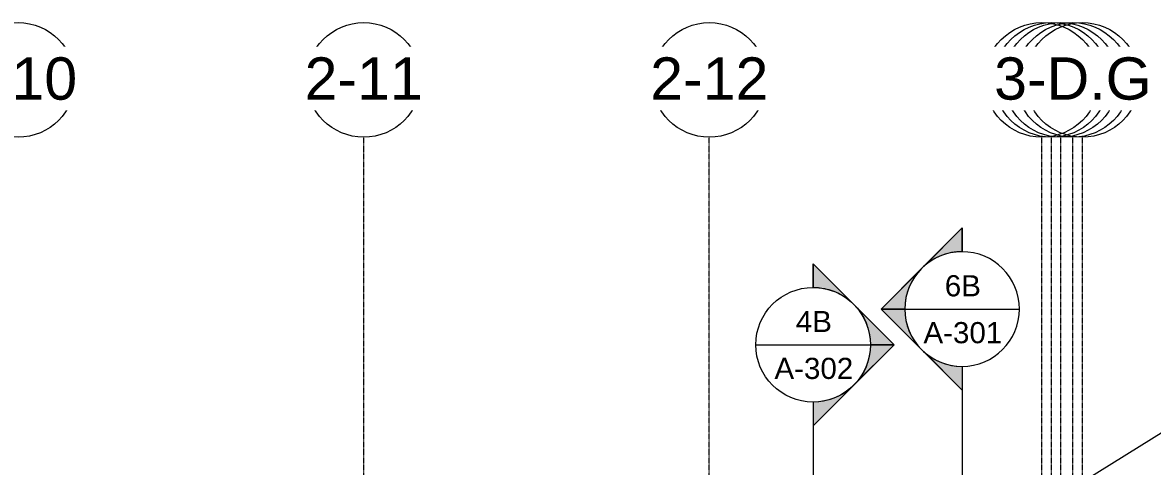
# Model space of a CAD drawing. Header units: inches. Extents: x 21386 to 98862, y -290 to 853.
# Drawn here: x 38244 to 39190, y 396 to 768 of the extents above; entities that cross this region are included whole.
import ezdxf

# ---------------------------------------------------------------- set-up
doc = ezdxf.new("R2010")
doc.units = ezdxf.units.IN
doc.header["$MEASUREMENT"] = 0
doc.linetypes.add('Grid Line 1_2_', pattern=[0.875, 0.5, -0.125, 0.125, -0.125])
for name, color, linetype, lineweight in [('A-ANNO-SYMB', 150, 'Continuous', 9), ('G-ANNO-SYMB', 111, 'Continuous', 9), ('S-GRID', 1, 'Continuous', 9), ('S-GRID-IDEN', 1, 'Continuous', 9)]:
    doc.layers.add(name, color=color, linetype=linetype, lineweight=lineweight)
doc.styles.add('Arial_2', font='arial.ttf', dxfattribs={"height": 35.407186})
doc.styles.add('Arial_3', font='arial.ttf', dxfattribs={"height": 17.703593})

# ---------------------------------------------------------------- blocks, each defined once
blk = doc.blocks.new('Grid - Grid Head - Circle-14747-Building Section - East_West looking South')
at = {"layer": 'S-GRID-IDEN'}
blk.add_circle((-23085.89, 719.89), 48, dxfattribs=at)
blk = doc.blocks.new('Section - Section Head - Filled-1526-Building Section - East_West looking South')
at = {"layer": 'G-ANNO-SYMB'}
h = blk.add_hatch(color=256, dxfattribs=at)
edge = h.paths.add_edge_path(flags=0)
edge.add_arc((-22874.16, 528), 48.06, 90, 132.0784, ccw=False)
edge.add_line((-22874.16, 576.06), (-22874.16, 595.88))
edge.add_line((-22874.16, 595.88), (-22906.36, 563.67))
h = blk.add_hatch(color=256, dxfattribs=at)
edge = h.paths.add_edge_path(flags=0)
edge.add_line((-22908.1, 561.94), (-22942.04, 528))
edge.add_line((-22942.04, 528), (-22922.16, 528))
edge.add_arc((-22874.16, 528), 48, 135, 180, ccw=False)
h = blk.add_hatch(color=256, dxfattribs=at)
edge = h.paths.add_edge_path(flags=0)
edge.add_arc((-22874.16, 528), 48, 180, 225, ccw=False)
edge.add_line((-22922.16, 528), (-22942.04, 528))
edge.add_line((-22942.04, 528), (-22908.1, 494.06))
h = blk.add_hatch(color=256, dxfattribs=at)
edge = h.paths.add_edge_path(flags=0)
edge.add_line((-22906.36, 492.33), (-22874.16, 460.12))
edge.add_line((-22874.16, 460.12), (-22874.16, 479.94))
edge.add_arc((-22874.16, 528), 48.06, 227.9216, 270, ccw=False)
for p, q in [((-22942.04, 528), (-22874.16, 595.88)), ((-22906.36, 563.67), (-22874.16, 595.88)), ((-22874.16, 576), (-22874.16, 595.88)), ((-22874.16, 595.88), (-22874.16, 576.06)), ((-22942.04, 528), (-22908.1, 561.94)), ((-22942.04, 528), (-22874.16, 460.12)), ((-22922.16, 528), (-22942.04, 528)), ((-22908.1, 494.06), (-22942.04, 528)), ((-22942.04, 528), (-22922.16, 528)), ((-22874.16, 460.12), (-22906.36, 492.33)), ((-22874.16, 480), (-22874.16, 460.12)), ((-22874.16, 479.94), (-22874.16, 460.12))]:
    blk.add_line(p, q, dxfattribs=at)
for radius, start, end in [(48, 90, 270), (48.06, 90, 132.0784), (48, 270, 90), (48, 135, 180), (48, 180, 225), (48.06, 227.9216, 270)]:
    blk.add_arc((-22874.16, 528), radius, start, end, dxfattribs=at)

msp = doc.modelspace()

# ---------------------------------------------------------------- linework, layer by layer
at = {"layer": 'A-ANNO-SYMB'}
msp.add_line((39135.49, 385.8), (39199.78, 425.71), dxfattribs=at)
at = {"layer": 'G-ANNO-SYMB'}
for p, q in [((38982.69, 528), (39078.69, 528)), ((38857.88, 498.08), (38953.88, 498.08)), ((39030.69, 480), (39030.69, -26.7)), ((38905.88, 450.08), (38905.88, -56.62))]:
    msp.add_line(p, q, dxfattribs=at)
at = {"layer": 'S-GRID', "linetype": 'Grid Line 1_2_'}
for p, q in [((38529.46, -273.16), (38529.46, 671.89)), ((38529.46, -273.16), (38529.46, 671.89)), ((38818.96, -273.16), (38818.96, 671.89)), ((38818.96, -273.16), (38818.96, 671.89)), ((39097.46, -273.16), (39097.46, 671.89)), ((39105.46, -273.16), (39105.46, 671.89)), ((39105.46, -273.16), (39105.46, 671.89)), ((39113.46, -273.16), (39113.46, 671.89)), ((39123.46, -273.16), (39123.46, 671.89)), ((39123.46, -273.16), (39123.46, 671.89)), ((39131.46, -273.16), (39131.46, 671.89))]:
    msp.add_line(p, q, dxfattribs=at)

# ---------------------------------------------------------------- block references
at = {"layer": 'G-ANNO-SYMB'}
msp.add_blockref('Section - Section Head - Filled-1526-Building Section - East_West looking South', (61904.85, 0), dxfattribs=at)
at = {"layer": 'G-ANNO-SYMB', "extrusion": (0, 0, -1)}
msp.add_blockref('Section - Section Head - Filled-1526-Building Section - East_West looking South', (-16031.73, -29.92), dxfattribs=at)
at = {"layer": 'S-GRID-IDEN'}
for p in [(61325.85, 0), (61615.35, 0), (61904.85, 0), (62183.35, 0)]:
    msp.add_blockref('Grid - Grid Head - Circle-14747-Building Section - East_West looking South', p, dxfattribs=at)

# ---------------------------------------------------------------- texts
at = {"layer": 'G-ANNO-SYMB', "char_height": 17.704, "attachment_point": 2, "line_spacing_factor": 0.938532, "style": 'Arial_3'}
for s, insert, width in [('6B', (39031.31, 556.34), 36.072), ('4B', (38906.5, 526.42), 36.072), ('A-301', (39031.31, 517.07), 78.624), ('A-302', (38906.5, 487.15), 78.624)]:
    msp.add_mtext(s, dxfattribs=dict(at, insert=insert, width=width))

# ---------------------------------------------------------------- next in the draw order: texts
at = {"layer": 'S-GRID-IDEN', "char_height": 35.407, "attachment_point": 2, "line_spacing_factor": 0.938532, "style": 'Arial_2', "bg_fill": 3, "box_fill_scale": 1.25, "bg_fill_color": 0, "bg_fill_transparency": 0}
for s, insert, width in [('1-10', (38239.95, 738.77), 117.936), ('1-11', (38529.45, 738.77), 117.936), ('1-12', (38818.95, 738.77), 117.936), ('3-E.G', (39097.45, 738.77), 153.792)]:
    msp.add_mtext(s, dxfattribs=dict(at, insert=insert, width=width))

# ---------------------------------------------------------------- next in the draw order: block references
at = {"layer": 'S-GRID-IDEN'}
for p in [(61325.85, 0), (61615.35, 0), (61904.85, 0), (62191.35, 0)]:
    msp.add_blockref('Grid - Grid Head - Circle-14747-Building Section - East_West looking South', p, dxfattribs=at)

# ---------------------------------------------------------------- next in the draw order: texts
at = {"layer": 'S-GRID-IDEN', "char_height": 35.407, "attachment_point": 2, "line_spacing_factor": 0.938532, "style": 'Arial_2', "bg_fill": 3, "box_fill_scale": 1.25, "bg_fill_color": 0, "bg_fill_transparency": 0}
for s, insert, width in [('2-10', (38239.95, 738.77), 117.936), ('2-11', (38529.45, 738.77), 117.936), ('2-12', (38818.95, 738.77), 117.936), ('3-E', (39105.45, 738.77), 91.584)]:
    msp.add_mtext(s, dxfattribs=dict(at, insert=insert, width=width))

# ---------------------------------------------------------------- next in the draw order: block references
at = {"layer": 'S-GRID-IDEN'}
msp.add_blockref('Grid - Grid Head - Circle-14747-Building Section - East_West looking South', (62199.35, 0), dxfattribs=at)

# ---------------------------------------------------------------- next in the draw order: texts
at = {"layer": 'S-GRID-IDEN', "insert": (39113.45, 738.77), "char_height": 35.407, "width": 117.936, "attachment_point": 2, "line_spacing_factor": 0.938532, "style": 'Arial_2', "bg_fill": 3, "box_fill_scale": 1.25, "bg_fill_color": 0, "bg_fill_transparency": 0}
msp.add_mtext('1-13', dxfattribs=at)

# ---------------------------------------------------------------- next in the draw order: block references
at = {"layer": 'S-GRID-IDEN'}
msp.add_blockref('Grid - Grid Head - Circle-14747-Building Section - East_West looking South', (62209.35, 0), dxfattribs=at)

# ---------------------------------------------------------------- next in the draw order: texts
at = {"layer": 'S-GRID-IDEN', "insert": (39123.45, 738.77), "char_height": 35.407, "width": 180.144, "attachment_point": 2, "line_spacing_factor": 0.938532, "style": 'Arial_2', "bg_fill": 3, "box_fill_scale": 1.25, "bg_fill_color": 0, "bg_fill_transparency": 0}
msp.add_mtext('1-13.G', dxfattribs=at)

# ---------------------------------------------------------------- next in the draw order: block references
at = {"layer": 'S-GRID-IDEN'}
msp.add_blockref('Grid - Grid Head - Circle-14747-Building Section - East_West looking South', (62191.35, 0), dxfattribs=at)

# ---------------------------------------------------------------- next in the draw order: texts
at = {"layer": 'S-GRID-IDEN', "insert": (39105.45, 738.77), "char_height": 35.407, "width": 117.936, "attachment_point": 2, "line_spacing_factor": 0.938532, "style": 'Arial_2', "bg_fill": 3, "box_fill_scale": 1.25, "bg_fill_color": 0, "bg_fill_transparency": 0}
msp.add_mtext('2-13', dxfattribs=at)

# ---------------------------------------------------------------- next in the draw order: block references
at = {"layer": 'S-GRID-IDEN'}
msp.add_blockref('Grid - Grid Head - Circle-14747-Building Section - East_West looking South', (62217.35, 0), dxfattribs=at)

# ---------------------------------------------------------------- next in the draw order: texts
at = {"layer": 'S-GRID-IDEN', "insert": (39131.45, 738.77), "char_height": 35.407, "width": 94.608, "attachment_point": 2, "line_spacing_factor": 0.938532, "style": 'Arial_2', "bg_fill": 3, "box_fill_scale": 1.25, "bg_fill_color": 0, "bg_fill_transparency": 0}
msp.add_mtext('3-D', dxfattribs=at)

# ---------------------------------------------------------------- next in the draw order: block references
at = {"layer": 'S-GRID-IDEN'}
msp.add_blockref('Grid - Grid Head - Circle-14747-Building Section - East_West looking South', (62209.35, 0), dxfattribs=at)

# ---------------------------------------------------------------- next in the draw order: texts
at = {"layer": 'S-GRID-IDEN', "insert": (39123.45, 738.77), "char_height": 35.407, "width": 156.816, "attachment_point": 2, "line_spacing_factor": 0.938532, "style": 'Arial_2', "bg_fill": 3, "box_fill_scale": 1.25, "bg_fill_color": 0, "bg_fill_transparency": 0}
msp.add_mtext('3-D.G', dxfattribs=at)

doc.saveas('drawing.dxf')
